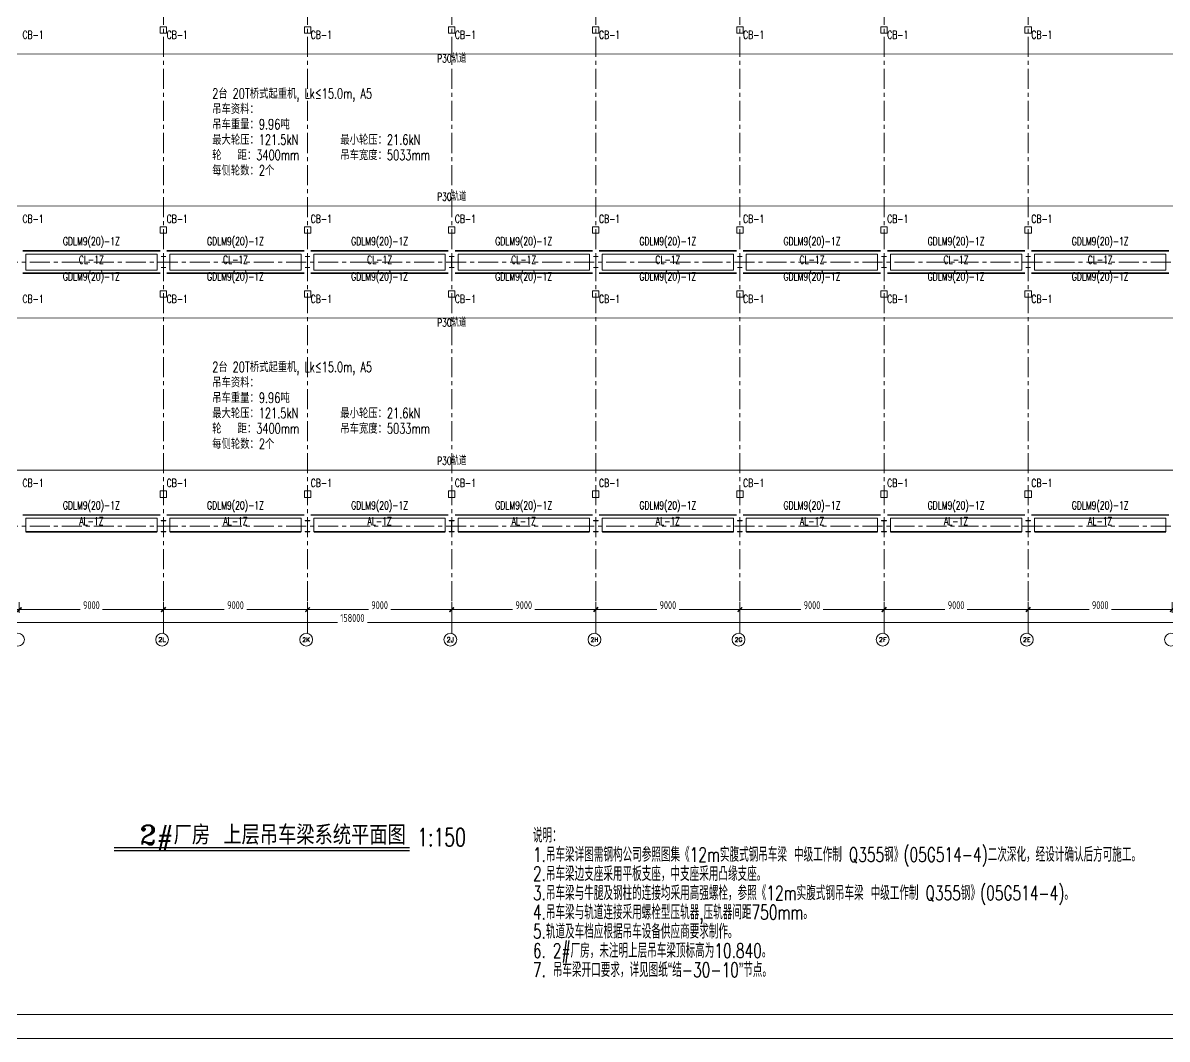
# Model space of a CAD drawing. Extents: x -1201378 to 2367219, y -619313 to 244905.
# Drawn here: x 1317464 to 1388920, y -96140 to -32658 of the extents above; entities that cross this region are included whole.
import ezdxf
from ezdxf.enums import TextEntityAlignment as Align

# ---------------------------------------------------------------- set-up
doc = ezdxf.new("R2010")
doc.units = 0
doc.header["$LTSCALE"] = 1000
doc.linetypes.add('CENTER', pattern=[2, 1.25, -0.25, 0.25, -0.25])
doc.layers.get('0').update_dxf_attribs({"linetype": 'CONTINUOUS'})
doc.layers.get('Defpoints').update_dxf_attribs({"linetype": 'CONTINUOUS'})
for name, color, linetype in [('0-cxFrame', 155, 'CONTINUOUS'), ('S-SS', 111, 'CONTINUOUS'), ('S-TEXT', 21, 'CONTINUOUS')]:
    doc.layers.add(name, color=color, linetype=linetype)
for name, color, linetype, lineweight in [('0-cxText', 131, 'CONTINUOUS', 25), ('S-axis', 111, 'CONTINUOUS', 0), ('S-col', 2, 'CONTINUOUS', 0), ('S-dote', 5, 'CENTER', 0), ('THIN', 7, 'CONTINUOUS', 0), ('吊车梁', 4, 'CONTINUOUS', 0)]:
    doc.layers.add(name, color=color, linetype=linetype, lineweight=lineweight)
doc.styles.add('_TCH_AXIS', font='COMPLEX', dxfattribs={"bigfont": 'GBCBIG'})
doc.styles.add('cx_tuming', font='simhei.ttf')
doc.styles.add('cx_tuqian1', font='')
doc.styles.add('SS1', font='tj-romans1.shx', dxfattribs={"width": 0.7, "bigfont": 'tj-hztxt1.shx'})
doc.styles.add('TKZ1', font='tjromant.shx', dxfattribs={"width": 0.7, "bigfont": 'tjhts.shx'})
doc.styles.add('TSSD_Dimension', font='tssdeng.shx', dxfattribs={"width": 0.7, "bigfont": 'hztxt.shx'})
doc.styles.add('TSSD_Norm', font='tj-romans1.shx', dxfattribs={"bigfont": 'tj-hztxt.shx'})
doc.styles.add('TSSD_Rein', font='tj-romans1.shx', dxfattribs={"width": 0.7, "bigfont": 'tj-hztxt.shx'})
doc.styles.add('黑体', font='simhei.ttf', dxfattribs={"width": 0.8})
doc.styles.get('cx_tuqian1').set_extended_font_data('SimSun')
doc.dimstyles.new('TSSD_200_200', dxfattribs={"dimtxt": 500, "dimasz": 200, "dimexe": 200, "dimexo": 500, "dimgap": 200, "dimtad": 1, "dimdec": 0, "dimzin": 0, "dimdsep": 46, "dimtxsty": 'TSSD_Dimension', "dimblk": 'ARCHTICK', "dimcen": 0, "dimdle": 200, "dimclrt": 7, "dimadec": 0, "dimazin": 0, "dimtfac": 1, "dimtdec": 0, "dimtix": 1, "dimtmove": 2, "dimatfit": 3, "dimfxl": 1, "dimtolj": 1, "dimtzin": 0, "dimarcsym": 0})

# ---------------------------------------------------------------- blocks, each defined once
blk = doc.blocks.new('_ArchTick')
at = {"color": 0, "linetype": 'ByBlock', "const_width": 0.5}
blk.add_lwpolyline([(-0.71, -0.71), (0.71, 0.71)], dxfattribs=at)
blk = doc.blocks.new('*D73')
at = {"layer": 'Defpoints', "color": 0, "transparency": 16777216}
for p in [(-182758, -268348), (-173758, -268348), (-173758, -269308)]:
    blk.add_point(p, dxfattribs=at)
at = {"layer": 'S-axis', "color": 0, "lineweight": -2, "transparency": 16777216}
for p, q in [((-182958, -269308), (-178957, -269308)), ((-182758, -268848), (-182758, -269508)), ((-173558, -269308), (-177560, -269308)), ((-173758, -268848), (-173758, -269508))]:
    blk.add_line(p, q, dxfattribs=at)
at = {"layer": 'S-axis', "color": 0, "lineweight": -2, "transparency": 16777216, "xscale": 200, "yscale": 200, "zscale": 200, "rotation": 180}
blk.add_blockref('_ArchTick', (-182758, -269308), dxfattribs=at)
at = {"layer": 'S-axis', "color": 0, "lineweight": -2, "transparency": 16777216, "xscale": 200, "yscale": 200, "zscale": 200}
blk.add_blockref('_ArchTick', (-173758, -269308), dxfattribs=at)
at = {"layer": 'S-axis', "color": 7, "transparency": 16777216, "insert": (-178258, -269033), "char_height": 500, "attachment_point": 5, "style": 'TSSD_Dimension'}
blk.add_mtext('\\A1;9000', dxfattribs=at)
blk = doc.blocks.new('*D74')
at = {"layer": 'Defpoints', "color": 0, "transparency": 16777216}
for p in [(-173758, -268348), (-164758, -268348), (-164758, -269308)]:
    blk.add_point(p, dxfattribs=at)
at = {"layer": 'S-axis', "color": 0, "lineweight": -2, "transparency": 16777216}
for p, q in [((-173958, -269308), (-169957, -269308)), ((-173758, -268848), (-173758, -269508)), ((-164558, -269308), (-168560, -269308)), ((-164758, -268848), (-164758, -269508))]:
    blk.add_line(p, q, dxfattribs=at)
at = {"layer": 'S-axis', "color": 0, "lineweight": -2, "transparency": 16777216, "xscale": 200, "yscale": 200, "zscale": 200, "rotation": 180}
blk.add_blockref('_ArchTick', (-173758, -269308), dxfattribs=at)
at = {"layer": 'S-axis', "color": 0, "lineweight": -2, "transparency": 16777216, "xscale": 200, "yscale": 200, "zscale": 200}
blk.add_blockref('_ArchTick', (-164758, -269308), dxfattribs=at)
at = {"layer": 'S-axis', "color": 7, "transparency": 16777216, "insert": (-169258, -269033), "char_height": 500, "attachment_point": 5, "style": 'TSSD_Dimension'}
blk.add_mtext('\\A1;9000', dxfattribs=at)
blk = doc.blocks.new('*D75')
at = {"layer": 'Defpoints', "color": 0, "transparency": 16777216}
for p in [(-164758, -268348), (-155758, -268348), (-155758, -269308)]:
    blk.add_point(p, dxfattribs=at)
at = {"layer": 'S-axis', "color": 0, "lineweight": -2, "transparency": 16777216}
for p, q in [((-164958, -269308), (-160957, -269308)), ((-164758, -268848), (-164758, -269508)), ((-155558, -269308), (-159560, -269308)), ((-155758, -268848), (-155758, -269508))]:
    blk.add_line(p, q, dxfattribs=at)
at = {"layer": 'S-axis', "color": 0, "lineweight": -2, "transparency": 16777216, "xscale": 200, "yscale": 200, "zscale": 200, "rotation": 180}
blk.add_blockref('_ArchTick', (-164758, -269308), dxfattribs=at)
at = {"layer": 'S-axis', "color": 0, "lineweight": -2, "transparency": 16777216, "xscale": 200, "yscale": 200, "zscale": 200}
blk.add_blockref('_ArchTick', (-155758, -269308), dxfattribs=at)
at = {"layer": 'S-axis', "color": 7, "transparency": 16777216, "insert": (-160258, -269033), "char_height": 500, "attachment_point": 5, "style": 'TSSD_Dimension'}
blk.add_mtext('\\A1;9000', dxfattribs=at)
blk = doc.blocks.new('*D76')
at = {"layer": 'Defpoints', "color": 0, "transparency": 16777216}
for p in [(-155758, -268348), (-146758, -268348), (-146758, -269308)]:
    blk.add_point(p, dxfattribs=at)
at = {"layer": 'S-axis', "color": 0, "lineweight": -2, "transparency": 16777216}
for p, q in [((-155958, -269308), (-151957, -269308)), ((-155758, -268848), (-155758, -269508)), ((-146558, -269308), (-150560, -269308)), ((-146758, -268848), (-146758, -269508))]:
    blk.add_line(p, q, dxfattribs=at)
at = {"layer": 'S-axis', "color": 0, "lineweight": -2, "transparency": 16777216, "xscale": 200, "yscale": 200, "zscale": 200, "rotation": 180}
blk.add_blockref('_ArchTick', (-155758, -269308), dxfattribs=at)
at = {"layer": 'S-axis', "color": 0, "lineweight": -2, "transparency": 16777216, "xscale": 200, "yscale": 200, "zscale": 200}
blk.add_blockref('_ArchTick', (-146758, -269308), dxfattribs=at)
at = {"layer": 'S-axis', "color": 7, "transparency": 16777216, "insert": (-151258, -269033), "char_height": 500, "attachment_point": 5, "style": 'TSSD_Dimension'}
blk.add_mtext('\\A1;9000', dxfattribs=at)
blk = doc.blocks.new('*D77')
at = {"layer": 'Defpoints', "color": 0, "transparency": 16777216}
for p in [(-146758, -268348), (-137758, -268348), (-137758, -269308)]:
    blk.add_point(p, dxfattribs=at)
at = {"layer": 'S-axis', "color": 0, "lineweight": -2, "transparency": 16777216}
for p, q in [((-146958, -269308), (-142957, -269308)), ((-146758, -268848), (-146758, -269508)), ((-137558, -269308), (-141560, -269308)), ((-137758, -268848), (-137758, -269508))]:
    blk.add_line(p, q, dxfattribs=at)
at = {"layer": 'S-axis', "color": 0, "lineweight": -2, "transparency": 16777216, "xscale": 200, "yscale": 200, "zscale": 200, "rotation": 180}
blk.add_blockref('_ArchTick', (-146758, -269308), dxfattribs=at)
at = {"layer": 'S-axis', "color": 0, "lineweight": -2, "transparency": 16777216, "xscale": 200, "yscale": 200, "zscale": 200}
blk.add_blockref('_ArchTick', (-137758, -269308), dxfattribs=at)
at = {"layer": 'S-axis', "color": 7, "transparency": 16777216, "insert": (-142258, -269033), "char_height": 500, "attachment_point": 5, "style": 'TSSD_Dimension'}
blk.add_mtext('\\A1;9000', dxfattribs=at)
blk = doc.blocks.new('*D78')
at = {"layer": 'Defpoints', "color": 0, "transparency": 16777216}
for p in [(-137758, -268348), (-128758, -268348), (-128758, -269308)]:
    blk.add_point(p, dxfattribs=at)
at = {"layer": 'S-axis', "color": 0, "lineweight": -2, "transparency": 16777216}
for p, q in [((-137958, -269308), (-133957, -269308)), ((-137758, -268848), (-137758, -269508)), ((-128558, -269308), (-132560, -269308)), ((-128758, -268848), (-128758, -269508))]:
    blk.add_line(p, q, dxfattribs=at)
at = {"layer": 'S-axis', "color": 0, "lineweight": -2, "transparency": 16777216, "xscale": 200, "yscale": 200, "zscale": 200, "rotation": 180}
blk.add_blockref('_ArchTick', (-137758, -269308), dxfattribs=at)
at = {"layer": 'S-axis', "color": 0, "lineweight": -2, "transparency": 16777216, "xscale": 200, "yscale": 200, "zscale": 200}
blk.add_blockref('_ArchTick', (-128758, -269308), dxfattribs=at)
at = {"layer": 'S-axis', "color": 7, "transparency": 16777216, "insert": (-133258, -269033), "char_height": 500, "attachment_point": 5, "style": 'TSSD_Dimension'}
blk.add_mtext('\\A1;9000', dxfattribs=at)
blk = doc.blocks.new('*D79')
at = {"layer": 'Defpoints', "color": 0, "transparency": 16777216}
for p in [(-128758, -268348), (-119758, -268348), (-119758, -269308)]:
    blk.add_point(p, dxfattribs=at)
at = {"layer": 'S-axis', "color": 0, "lineweight": -2, "transparency": 16777216}
for p, q in [((-128958, -269308), (-124957, -269308)), ((-128758, -268848), (-128758, -269508)), ((-119558, -269308), (-123560, -269308)), ((-119758, -268848), (-119758, -269508))]:
    blk.add_line(p, q, dxfattribs=at)
at = {"layer": 'S-axis', "color": 0, "lineweight": -2, "transparency": 16777216, "xscale": 200, "yscale": 200, "zscale": 200, "rotation": 180}
blk.add_blockref('_ArchTick', (-128758, -269308), dxfattribs=at)
at = {"layer": 'S-axis', "color": 0, "lineweight": -2, "transparency": 16777216, "xscale": 200, "yscale": 200, "zscale": 200}
blk.add_blockref('_ArchTick', (-119758, -269308), dxfattribs=at)
at = {"layer": 'S-axis', "color": 7, "transparency": 16777216, "insert": (-124258, -269033), "char_height": 500, "attachment_point": 5, "style": 'TSSD_Dimension'}
blk.add_mtext('\\A1;9000', dxfattribs=at)
blk = doc.blocks.new('*D80')
at = {"layer": 'Defpoints', "color": 0, "transparency": 16777216}
for p in [(-119758, -268348), (-110758, -268348), (-110758, -269308)]:
    blk.add_point(p, dxfattribs=at)
at = {"layer": 'S-axis', "color": 0, "lineweight": -2, "transparency": 16777216}
for p, q in [((-119958, -269308), (-115957, -269308)), ((-119758, -268848), (-119758, -269508)), ((-110558, -269308), (-114560, -269308)), ((-110758, -268848), (-110758, -269508))]:
    blk.add_line(p, q, dxfattribs=at)
at = {"layer": 'S-axis', "color": 0, "lineweight": -2, "transparency": 16777216, "xscale": 200, "yscale": 200, "zscale": 200, "rotation": 180}
blk.add_blockref('_ArchTick', (-119758, -269308), dxfattribs=at)
at = {"layer": 'S-axis', "color": 0, "lineweight": -2, "transparency": 16777216, "xscale": 200, "yscale": 200, "zscale": 200}
blk.add_blockref('_ArchTick', (-110758, -269308), dxfattribs=at)
at = {"layer": 'S-axis', "color": 7, "transparency": 16777216, "insert": (-115258, -269033), "char_height": 500, "attachment_point": 5, "style": 'TSSD_Dimension'}
blk.add_mtext('\\A1;9000', dxfattribs=at)
blk = doc.blocks.new('*D92')
at = {"layer": 'Defpoints', "color": 0, "transparency": 16777216}
for p in [(-240958, -268448), (-82958, -268448), (-82958, -270108)]:
    blk.add_point(p, dxfattribs=at)
at = {"layer": 'S-axis', "color": 0, "lineweight": -2, "transparency": 16777216}
for p, q in [((-240958, -268948), (-240958, -270308)), ((-82958, -268948), (-82958, -270308)), ((-241158, -270108), (-162899, -270108)), ((-82758, -270108), (-161018, -270108))]:
    blk.add_line(p, q, dxfattribs=at)
at = {"layer": 'S-axis', "color": 0, "lineweight": -2, "transparency": 16777216, "xscale": 200, "yscale": 200, "zscale": 200, "rotation": 180}
blk.add_blockref('_ArchTick', (-240958, -270108), dxfattribs=at)
at = {"layer": 'S-axis', "color": 0, "lineweight": -2, "transparency": 16777216, "xscale": 200, "yscale": 200, "zscale": 200}
blk.add_blockref('_ArchTick', (-82958, -270108), dxfattribs=at)
at = {"layer": 'S-axis', "color": 7, "transparency": 16777216, "insert": (-161958, -269833), "char_height": 500, "attachment_point": 5, "style": 'TSSD_Dimension'}
blk.add_mtext('\\A1;158000', dxfattribs=at)
blk = doc.blocks.new('nt66')
at = {"layer": 'S-col'}
blk.add_lwpolyline([(-195790, 766820), (-195490, 766820), (-195490, 766808), (-195636, 766808), (-195636, 766132), (-195490, 766132), (-195490, 766120), (-195790, 766120), (-195790, 766132), (-195644, 766132), (-195644, 766808), (-195790, 766808)], close=True, dxfattribs=at)
blk = doc.blocks.new('33333')
for p in [(-23214, -109900), (-14214, -109900), (-5214, -109900), (3786, -109900), (12786, -109900), (21786, -109900), (30786, -109900), (-23214, -126400), (-14214, -126400), (-5214, -126400), (3786, -126400), (12786, -126400), (21786, -126400), (30786, -126400)]:
    blk.add_blockref('nt66', p)
blk = doc.blocks.new('TK22.A0 L(Dragon)')
at = {"layer": '0-cxFrame', "color": 7, "const_width": 0.5}
blk.add_lwpolyline([(0, 0), (-1486, 0), (-1486, 841), (0, 841)], close=True, dxfattribs=at)
at = {"layer": '0-cxFrame', "const_width": 0.5}
blk.add_lwpolyline([(-80, 10), (-1466, 10), (-1466, 831), (-80, 831)], close=True, dxfattribs=at)
at = {"style": '黑体', "flags": 4}
blk.add_attdef('图幅', text='', height=3.3, dxfattribs=at).set_placement((-40, 3), align=Align.RIGHT)
at = {"layer": '0-cxText', "flags": 4}
for tag, height, style, p in [('建设单位', 3.5, 'cx_tuming', (-45, 240)), ('项目名称', 3.5, 'cx_tuming', (-45, 210)), ('子项名称', 3.5, 'cx_tuming', (-45, 180)), ('工程编号', 3.3, 'cx_tuqian1', (-35, 165)), ('图名1', 3.5, 'cx_tuming', (-45, 87)), ('图名2', 3.5, 'cx_tuming', (-45, 79)), ('图名3', 3.5, 'cx_tuming', (-45, 71)), ('出图日期', 3.3, 'cx_tuqian1', (-39, 60)), ('专业', 3.3, 'cx_tuqian1', (-55, 52)), ('图号', 3.3, 'cx_tuqian1', (-55, 44)), ('版次', 3.3, 'cx_tuqian1', (-20, 44))]:
    blk.add_attdef(tag, text='', height=height, dxfattribs=dict(at, style=style)).set_placement(p, align=Align.MIDDLE)
at = {"layer": 'Defpoints', "color": 6, "flags": 4}
for tag, height, style, p in [('tufu', 3.3, '黑体', (-12, 12)), ('dwfname', 4, 'cx_tuqian1', (-80, 3))]:
    blk.add_attdef(tag, text='', height=height, dxfattribs=dict(at, style=style)).set_placement(p, align=Align.RIGHT)
blk = doc.blocks.new('2#轴网')
at = {"layer": 'S-axis'}
for centre in [(-182843.4, -271187), (-173843.4, -271187), (-164843.4, -271187), (-155843.4, -271187), (-146843.4, -271187), (-137843.4, -271187), (-128843.4, -271187), (-119843.4, -271187), (-110843.4, -271187)]:
    blk.add_circle(centre, 400, dxfattribs=at)
at = {"layer": 'S-dote'}
for p, q in [((-173758.5, -270787), (-173758.5, -175298.2)), ((-164758.5, -270787), (-164758.5, -175298.2)), ((-155758.5, -270787), (-155758.5, -175298.2)), ((-146758.5, -270787), (-146758.5, -175298.2)), ((-137758.5, -270787), (-137758.5, -175298.2)), ((-128758.5, -270787), (-128758.5, -175298.2)), ((-119758.5, -270787), (-119758.5, -175298.2)), ((-74854.3, -247598.2), (-251154.3, -247598.2)), ((-74854.3, -264098.2), (-251154.3, -264098.2))]:
    blk.add_line(p, q, dxfattribs=at)
at = {"layer": 'S-axis', "style": '_TCH_AXIS'}
for s, height, p, p2 in [('2L', 288.12, (-174083.5, -271331.1), (-173603.3, -271331.1)), ('2K', 265.5, (-165089.9, -271319.8), (-164596.8, -271319.8)), ('2J', 314.07, (-156075.2, -271344.1), (-155611.5, -271344.1)), ('2H', 260.31, (-147091.3, -271317.2), (-146595.5, -271317.2)), ('2G', 270.86, (-138088.4, -271322.5), (-137598.3, -271322.5)), ('2F', 282.17, (-129085.2, -271328.1), (-128601.5, -271328.1)), ('2E', 282.17, (-120085.2, -271328.1), (-119601.5, -271328.1))]:
    blk.add_text(s, height=height, dxfattribs=at).set_placement(p, p2, align=Align.FIT)
at = {"layer": 'S-axis'}
for base, p1, p2, picture, middle in [((-82958.5, -270108.2), (-240958.5, -268448.2), (-82958.5, -268448.2), '*D92', (-161958.5, -269833.2)), ((-173758.5, -269308.2), (-182758.5, -268348.2), (-173758.5, -268348.2), '*D73', (-178258.5, -269033.2)), ((-164758.5, -269308.2), (-173758.5, -268348.2), (-164758.5, -268348.2), '*D74', (-169258.5, -269033.2)), ((-155758.5, -269308.2), (-164758.5, -268348.2), (-155758.5, -268348.2), '*D75', (-160258.5, -269033.2)), ((-146758.5, -269308.2), (-155758.5, -268348.2), (-146758.5, -268348.2), '*D76', (-151258.5, -269033.2)), ((-137758.5, -269308.2), (-146758.5, -268348.2), (-137758.5, -268348.2), '*D77', (-142258.5, -269033.2)), ((-128758.5, -269308.2), (-137758.5, -268348.2), (-128758.5, -268348.2), '*D78', (-133258.5, -269033.2)), ((-119758.5, -269308.2), (-128758.5, -268348.2), (-119758.5, -268348.2), '*D79', (-124258.5, -269033.2)), ((-110758.5, -269308.2), (-119758.5, -268348.2), (-110758.5, -268348.2), '*D80', (-115258.5, -269033.2))]:
    dim = blk.add_linear_dim(base=base, p1=p1, p2=p2, angle=0, dimstyle='TSSD_200_200', dxfattribs=at)
    dim.commit()
    dim.dimension.update_dxf_attribs({"geometry": picture, "text_midpoint": middle, "dimtype": 161})

msp = doc.modelspace()

# ---------------------------------------------------------------- linework, layer by layer
at = {"layer": 'S-TEXT'}
msp.add_line((1323156.6, -84365.9), (1341614.2, -84365.9), dxfattribs=at)
at = {"layer": 'S-TEXT', "const_width": 90}
msp.add_lwpolyline([(1323156.6, -84185.9), (1341619.7, -84185.9)], dxfattribs=at)
at = {"layer": '吊车梁'}
for points in [[(1326041.5, -32898.2), (1326441.5, -32898.2), (1326441.5, -33298.2), (1326041.5, -33298.2)], [(1335041.5, -32898.2), (1335441.5, -32898.2), (1335441.5, -33298.2), (1335041.5, -33298.2)], [(1344041.5, -32898.2), (1344441.5, -32898.2), (1344441.5, -33298.2), (1344041.5, -33298.2)], [(1353041.5, -32898.2), (1353441.5, -32898.2), (1353441.5, -33298.2), (1353041.5, -33298.2)], [(1362041.5, -32898.2), (1362441.5, -32898.2), (1362441.5, -33298.2), (1362041.5, -33298.2)], [(1371041.5, -32898.2), (1371441.5, -32898.2), (1371441.5, -33298.2), (1371041.5, -33298.2)], [(1380041.5, -32898.2), (1380441.5, -32898.2), (1380441.5, -33298.2), (1380041.5, -33298.2)], [(1326041.5, -45798.2), (1326441.5, -45798.2), (1326441.5, -45398.2), (1326041.5, -45398.2)], [(1335041.5, -45798.2), (1335441.5, -45798.2), (1335441.5, -45398.2), (1335041.5, -45398.2)], [(1344041.5, -45798.2), (1344441.5, -45798.2), (1344441.5, -45398.2), (1344041.5, -45398.2)], [(1353041.5, -45798.2), (1353441.5, -45798.2), (1353441.5, -45398.2), (1353041.5, -45398.2)], [(1362041.5, -45798.2), (1362441.5, -45798.2), (1362441.5, -45398.2), (1362041.5, -45398.2)], [(1371041.5, -45798.2), (1371441.5, -45798.2), (1371441.5, -45398.2), (1371041.5, -45398.2)], [(1380041.5, -45798.2), (1380441.5, -45798.2), (1380441.5, -45398.2), (1380041.5, -45398.2)], [(1325841.5, -47098.2), (1317641.5, -47098.2), (1317641.5, -48098.2), (1325841.5, -48098.2)], [(1334841.5, -47098.2), (1326641.5, -47098.2), (1326641.5, -48098.2), (1334841.5, -48098.2)], [(1343841.5, -47098.2), (1335641.5, -47098.2), (1335641.5, -48098.2), (1343841.5, -48098.2)], [(1352841.5, -47098.2), (1344641.5, -47098.2), (1344641.5, -48098.2), (1352841.5, -48098.2)], [(1361841.5, -47098.2), (1353641.5, -47098.2), (1353641.5, -48098.2), (1361841.5, -48098.2)], [(1370841.5, -47098.2), (1362641.5, -47098.2), (1362641.5, -48098.2), (1370841.5, -48098.2)], [(1379841.5, -47098.2), (1371641.5, -47098.2), (1371641.5, -48098.2), (1379841.5, -48098.2)], [(1388841.5, -47098.2), (1380641.5, -47098.2), (1380641.5, -48098.2), (1388841.5, -48098.2)], [(1326041.5, -49398.2), (1326441.5, -49398.2), (1326441.5, -49798.2), (1326041.5, -49798.2)], [(1335041.5, -49398.2), (1335441.5, -49398.2), (1335441.5, -49798.2), (1335041.5, -49798.2)], [(1344041.5, -49398.2), (1344441.5, -49398.2), (1344441.5, -49798.2), (1344041.5, -49798.2)], [(1353041.5, -49398.2), (1353441.5, -49398.2), (1353441.5, -49798.2), (1353041.5, -49798.2)], [(1362041.5, -49398.2), (1362441.5, -49398.2), (1362441.5, -49798.2), (1362041.5, -49798.2)], [(1371041.5, -49398.2), (1371441.5, -49398.2), (1371441.5, -49798.2), (1371041.5, -49798.2)], [(1380041.5, -49398.2), (1380441.5, -49398.2), (1380441.5, -49798.2), (1380041.5, -49798.2)], [(1326041.5, -62298.2), (1326441.5, -62298.2), (1326441.5, -61898.2), (1326041.5, -61898.2)], [(1335041.5, -62298.2), (1335441.5, -62298.2), (1335441.5, -61898.2), (1335041.5, -61898.2)], [(1344041.5, -62298.2), (1344441.5, -62298.2), (1344441.5, -61898.2), (1344041.5, -61898.2)], [(1353041.5, -62298.2), (1353441.5, -62298.2), (1353441.5, -61898.2), (1353041.5, -61898.2)], [(1362041.5, -62298.2), (1362441.5, -62298.2), (1362441.5, -61898.2), (1362041.5, -61898.2)], [(1371041.5, -62298.2), (1371441.5, -62298.2), (1371441.5, -61898.2), (1371041.5, -61898.2)], [(1380041.5, -62298.2), (1380441.5, -62298.2), (1380441.5, -61898.2), (1380041.5, -61898.2)], [(1325841.5, -64448.2), (1317641.5, -64448.2), (1317641.5, -63598.2), (1325841.5, -63598.2)], [(1334841.5, -64448.2), (1326641.5, -64448.2), (1326641.5, -63598.2), (1334841.5, -63598.2)], [(1343841.5, -64448.2), (1335641.5, -64448.2), (1335641.5, -63598.2), (1343841.5, -63598.2)], [(1352841.5, -64448.2), (1344641.5, -64448.2), (1344641.5, -63598.2), (1352841.5, -63598.2)], [(1361841.5, -64448.2), (1353641.5, -64448.2), (1353641.5, -63598.2), (1361841.5, -63598.2)], [(1370841.5, -64448.2), (1362641.5, -64448.2), (1362641.5, -63598.2), (1370841.5, -63598.2)], [(1379841.5, -64448.2), (1371641.5, -64448.2), (1371641.5, -63598.2), (1379841.5, -63598.2)], [(1388841.5, -64448.2), (1380641.5, -64448.2), (1380641.5, -63598.2), (1388841.5, -63598.2)]]:
    msp.add_lwpolyline(points, close=True, dxfattribs=at)
at = {"layer": '吊车梁', "color": 6, "const_width": 50}
for points in [[(1281441.5, -34598.2), (1416041.5, -34598.2)], [(1281441.5, -44098.2), (1416041.5, -44098.2)], [(1281441.5, -51098.2), (1416041.5, -51098.2)], [(1281441.5, -60598.2), (1416041.5, -60598.2)]]:
    msp.add_lwpolyline(points, dxfattribs=at)
at = {"layer": '吊车梁', "const_width": 100}
for points in [[(1326041.5, -46898.2), (1317441.5, -46898.2)], [(1335041.5, -46898.2), (1326441.5, -46898.2)], [(1344041.5, -46898.2), (1335441.5, -46898.2)], [(1353041.5, -46898.2), (1344441.5, -46898.2)], [(1362041.5, -46898.2), (1353441.5, -46898.2)], [(1371041.5, -46898.2), (1362441.5, -46898.2)], [(1380041.5, -46898.2), (1371441.5, -46898.2)], [(1389041.5, -46898.2), (1380441.5, -46898.2)], [(1326041.5, -48298.2), (1317441.5, -48298.2)], [(1335041.5, -48298.2), (1326441.5, -48298.2)], [(1344041.5, -48298.2), (1335441.5, -48298.2)], [(1353041.5, -48298.2), (1344441.5, -48298.2)], [(1362041.5, -48298.2), (1353441.5, -48298.2)], [(1371041.5, -48298.2), (1362441.5, -48298.2)], [(1380041.5, -48298.2), (1371441.5, -48298.2)], [(1389041.5, -48298.2), (1380441.5, -48298.2)], [(1326041.5, -63398.2), (1317441.5, -63398.2)], [(1335041.5, -63398.2), (1326441.5, -63398.2)], [(1344041.5, -63398.2), (1335441.5, -63398.2)], [(1353041.5, -63398.2), (1344441.5, -63398.2)], [(1362041.5, -63398.2), (1353441.5, -63398.2)], [(1371041.5, -63398.2), (1362441.5, -63398.2)], [(1380041.5, -63398.2), (1371441.5, -63398.2)], [(1389041.5, -63398.2), (1380441.5, -63398.2)], [(1325841.5, -64448.2), (1317641.5, -64448.2)], [(1334841.5, -64448.2), (1326641.5, -64448.2)], [(1343841.5, -64448.2), (1335641.5, -64448.2)], [(1352841.5, -64448.2), (1344641.5, -64448.2)], [(1361841.5, -64448.2), (1353641.5, -64448.2)], [(1370841.5, -64448.2), (1362641.5, -64448.2)], [(1379841.5, -64448.2), (1371641.5, -64448.2)], [(1388841.5, -64448.2), (1380641.5, -64448.2)]]:
    msp.add_lwpolyline(points, dxfattribs=at)

# ---------------------------------------------------------------- block references
at = {"layer": '0-cxFrame', "xscale": 150, "yscale": 150, "zscale": 150}
msp.add_blockref('TK22.A0 L(Dragon)', (1449426.9, -96102.2), dxfattribs=at)
at = {"layer": 'S-axis'}
msp.add_blockref('2#轴网', (1500000, 200000), dxfattribs=at)
at = {"layer": 'S-col'}
msp.add_blockref('33333', (1545095.7, -704168.2), dxfattribs=at)

# ---------------------------------------------------------------- texts
at = {"layer": 'S-SS', "style": 'TSSD_Norm', "width": 0.7}
for s, p in [('说明：', (1349316.3, -84130.6)), ('1.吊车梁详图需钢构公司参照图集《12m实腹式钢吊车梁 中级工作制 Q355钢》(05G514-4)二次深化，经设计确认后方可施工。', (1349316.3, -85330.6)), ('2.吊车梁边支座采用平板支座，中支座采用凸缘支座。', (1349316.3, -86530.6)), ('3.吊车梁与牛腿及钢柱的连接均采用高强螺栓，参照《12m实腹式钢吊车梁 中级工作制 Q355钢》(05G514-4)。', (1349316.3, -87730.6)), ('4.吊车梁与轨道连接采用螺栓型压轨器,压轨器间距750mm。', (1349316.3, -88930.6)), ('5.轨道及车档应根据吊车设备供应商要求制作。', (1349316.3, -90130.6)), ('6. 2#厂房，未注明上层吊车梁顶标高为10.840。', (1349316.3, -91330.6)), ('7. 吊车梁开口要求，详见图纸“结-30-10”节点。', (1349316.3, -92530.6))]:
    msp.add_text(s, height=900, dxfattribs=at).set_placement(p, align=Align.BOTTOM_LEFT)
at = {"layer": 'S-TEXT', "style": 'TKZ1'}
msp.add_text('2#厂房 上层吊车梁系统平面图', height=1200, dxfattribs=at).set_placement((1341379.4, -83984.9), align=Align.RIGHT)
at = {"layer": 'S-TEXT', "style": 'SS1', "width": 0.7}
msp.add_text('1:150', height=1125, dxfattribs=at).set_placement((1343608.8, -83528.5), align=Align.MIDDLE)
at = {"layer": 'THIN', "style": 'TSSD_Rein', "width": 0.7}
for s, height, p in [('CB-1', 500, (1317441.5, -33802)), ('CB-1', 500, (1326441.5, -33802)), ('CB-1', 500, (1335441.5, -33802)), ('CB-1', 500, (1344441.5, -33802)), ('CB-1', 500, (1353441.5, -33802)), ('CB-1', 500, (1362441.5, -33802)), ('CB-1', 500, (1371441.5, -33802)), ('CB-1', 500, (1380441.5, -33802)), ('2台 20T桥式起重机, Lk≤15.0m, A5', 640, (1329286.7, -37584.2)), ('吊车资料：', 640, (1329286.7, -38544.2)), ('吊车重量：9.96吨', 640, (1329286.7, -39504.2)), ('最大轮压：121.5kN', 640, (1329286.7, -40464.2)), ('最小轮压：21.6kN', 640, (1337286.7, -40464.2)), ('轮   距：3400mm', 640, (1329286.7, -41424.2)), ('吊车宽度：5033mm', 640, (1337286.7, -41424.2)), ('每侧轮数：2个', 640, (1329286.7, -42384.2)), ('CB-1', 500, (1317441.5, -45298.2)), ('CB-1', 500, (1326441.5, -45298.2)), ('CB-1', 500, (1335441.5, -45298.2)), ('CB-1', 500, (1344441.5, -45298.2)), ('CB-1', 500, (1353441.5, -45298.2)), ('CB-1', 500, (1362441.5, -45298.2)), ('CB-1', 500, (1371441.5, -45298.2)), ('CB-1', 500, (1380441.5, -45298.2)), ('CB-1', 500, (1317441.5, -50302)), ('CB-1', 500, (1326441.5, -50302)), ('CB-1', 500, (1335441.5, -50302)), ('CB-1', 500, (1344441.5, -50302)), ('CB-1', 500, (1353441.5, -50302)), ('CB-1', 500, (1362441.5, -50302)), ('CB-1', 500, (1371441.5, -50302)), ('CB-1', 500, (1380441.5, -50302)), ('2台 20T桥式起重机, Lk≤15.0m, A5', 640, (1329286.7, -54665.1)), ('吊车资料：', 640, (1329286.7, -55625.1)), ('吊车重量：9.96吨', 640, (1329286.7, -56585.1)), ('最大轮压：121.5kN', 640, (1329286.7, -57545.1)), ('最小轮压：21.6kN', 640, (1337286.7, -57545.1)), ('轮   距：3400mm', 640, (1329286.7, -58505.1)), ('吊车宽度：5033mm', 640, (1337286.7, -58505.1)), ('每侧轮数：2个', 640, (1329286.7, -59465.1)), ('CB-1', 500, (1317441.5, -61798.2)), ('CB-1', 500, (1326441.5, -61798.2)), ('CB-1', 500, (1335441.5, -61798.2)), ('CB-1', 500, (1344441.5, -61798.2)), ('CB-1', 500, (1353441.5, -61798.2)), ('CB-1', 500, (1362441.5, -61798.2)), ('CB-1', 500, (1371441.5, -61798.2)), ('CB-1', 500, (1380441.5, -61798.2))]:
    msp.add_text(s, height=height, dxfattribs=at).set_placement(p, align=Align.BOTTOM_LEFT)
for s, p in [('P30轨道', (1344241.5, -35283.5)), ('P30轨道', (1344241.5, -43916.8)), ('GDLM9(20)-1Z', (1321741.5, -46698.2)), ('GDLM9(20)-1Z', (1330741.5, -46698.2)), ('GDLM9(20)-1Z', (1339741.5, -46698.2)), ('GDLM9(20)-1Z', (1348741.5, -46698.2)), ('GDLM9(20)-1Z', (1357741.5, -46698.2)), ('GDLM9(20)-1Z', (1366741.5, -46698.2)), ('GDLM9(20)-1Z', (1375741.5, -46698.2)), ('GDLM9(20)-1Z', (1384741.5, -46698.2)), ('CL-1Z', (1321741.5, -47850.1)), ('CL-1Z', (1330741.5, -47850.1)), ('CL-1Z', (1339741.5, -47850.1)), ('CL-1Z', (1348741.5, -47850.1)), ('CL-1Z', (1357741.5, -47850.1)), ('CL-1Z', (1366741.5, -47850.1)), ('CL-1Z', (1375741.5, -47850.1)), ('CL-1Z', (1384741.5, -47850.1)), ('GDLM9(20)-1Z', (1321741.5, -48902)), ('GDLM9(20)-1Z', (1330741.5, -48902)), ('GDLM9(20)-1Z', (1339741.5, -48902)), ('GDLM9(20)-1Z', (1348741.5, -48902)), ('GDLM9(20)-1Z', (1357741.5, -48902)), ('GDLM9(20)-1Z', (1366741.5, -48902)), ('GDLM9(20)-1Z', (1375741.5, -48902)), ('GDLM9(20)-1Z', (1384741.5, -48902)), ('P30轨道', (1344241.5, -51783.5)), ('P30轨道', (1344241.5, -60416.8)), ('GDLM9(20)-1Z', (1321741.5, -63198.2)), ('GDLM9(20)-1Z', (1330741.5, -63198.2)), ('GDLM9(20)-1Z', (1339741.5, -63198.2)), ('GDLM9(20)-1Z', (1348741.5, -63198.2)), ('GDLM9(20)-1Z', (1357741.5, -63198.2)), ('GDLM9(20)-1Z', (1366741.5, -63198.2)), ('GDLM9(20)-1Z', (1375741.5, -63198.2)), ('GDLM9(20)-1Z', (1384741.5, -63198.2)), ('AL-1Z', (1321741.5, -64194.4)), ('AL-1Z', (1330741.5, -64194.4)), ('AL-1Z', (1339741.5, -64194.4)), ('AL-1Z', (1348741.5, -64194.4)), ('AL-1Z', (1357741.5, -64194.4)), ('AL-1Z', (1366741.5, -64194.4)), ('AL-1Z', (1375741.5, -64194.4)), ('AL-1Z', (1384741.5, -64194.4))]:
    msp.add_text(s, height=500, dxfattribs=at).set_placement(p, align=Align.BOTTOM_CENTER)

doc.saveas('drawing.dxf')
